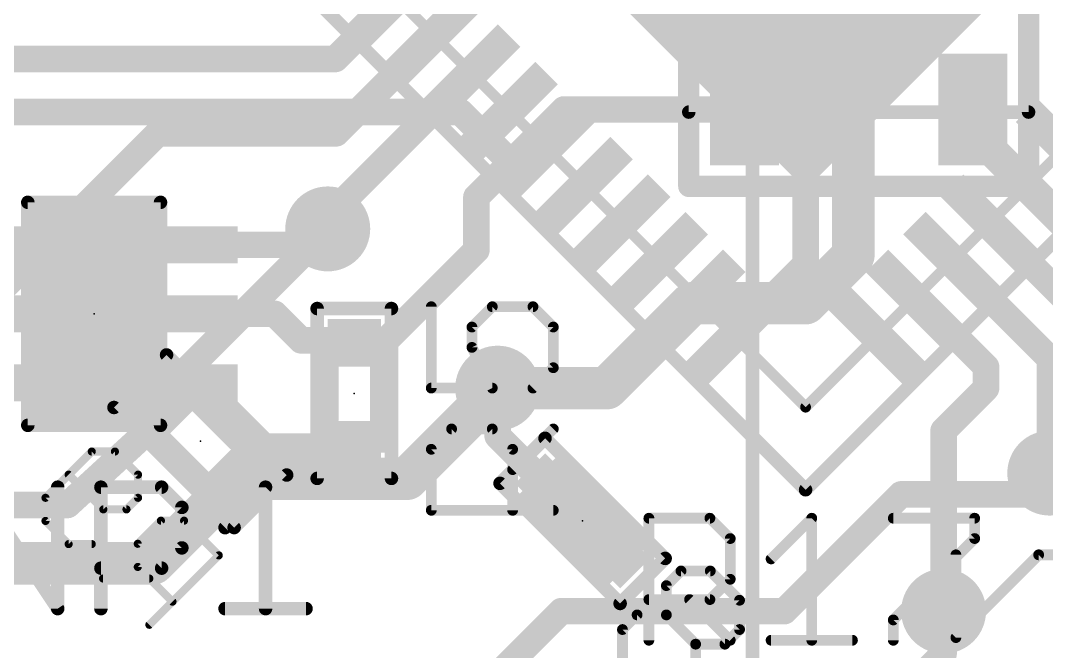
# Model space of a CAD drawing. Extents: x -10.2 to 70.2, y -5.2 to 30.2.
# Drawn here: x 33.11 to 42.77, y 3.82 to 9.76 of the extents above; entities that cross this region are included whole.
import ezdxf

# ---------------------------------------------------------------- set-up
doc = ezdxf.new("R2010")
doc.units = 0
for name, color, linetype in [('1', 22, 'CONTINUOUS'), ('16', 175, 'CONTINUOUS'), ('18', 82, 'CONTINUOUS'), ('21', 253, 'CONTINUOUS'), ('22', 253, 'CONTINUOUS'), ('23', 7, 'CONTINUOUS'), ('24', 7, 'CONTINUOUS'), ('25', 253, 'CONTINUOUS'), ('26', 253, 'CONTINUOUS'), ('39', 22, 'CONTINUOUS'), ('51', 253, 'CONTINUOUS'), ('52', 253, 'CONTINUOUS')]:
    doc.layers.add(name, color=color, linetype=linetype)

# ---------------------------------------------------------------- blocks, each defined once
blk = doc.blocks.new('RECT')
blk.add_solid([(-0.5, -0.5), (0.5, -0.5), (-0.5, 0.5), (0.5, 0.5)])
blk = doc.blocks.new('ROUNDV')
at = {"const_width": 0.5}
blk.add_lwpolyline([(0, -0.25, 1), (0, 0.25, 1), (0, -0.25)], format="xyb", dxfattribs=at)

msp = doc.modelspace()

# ---------------------------------------------------------------- linework, layer by layer
at = {"layer": '1'}
for points, const_width in [([(40.95, 10.15), (40.95, 7.55)], 0.4), ([(37.25, 8.9), (32.9, 8.9)], 0.25), ([(37.725, 8.425), (37.25, 8.9)], 0.25), ([(38.225, 8.925), (37.725, 8.425)], 0.25), ([(39.925, 8.925), (38.225, 8.925)], 0.25), ([(37.4, 8.1), (37.725, 8.425)], 0.25), ([(37.4, 7.6), (37.4, 8.1)], 0.25), ([(35.65, 7.65), (36, 7.8)], 0.25), ([(34.8, 7.65), (35.65, 7.65)], 0.25), ([(40.95, 7.55), (40.5, 7.1)], 0.4), ([(36.55, 6.75), (37.4, 7.6)], 0.25), ([(39.4284, 7.1), (38.6284, 6.3)], 0.4), ([(40.5, 7.1), (39.4284, 7.1)], 0.4), ([(35.5, 7), (34.8, 7)], 0.25), ([(35.75, 6.75), (35.5, 7)], 0.25), ([(36.25, 6.75), (35.75, 6.75)], 0.25), ([(36.25, 6.75), (36.55, 6.75)], 0.25), ([(34.8, 6.35), (33.55, 5.2)], 0.25), ([(35.4, 5.75), (34.8, 6.35)], 0.25), ([(38.6284, 6.3), (37.6, 6.3)], 0.4), ([(36.25, 5.75), (35.4, 5.75)], 0.25), ([(42.8, 5.5), (42.6, 5.3)], 0.25), ([(41.4, 5.3), (40.3, 4.2)], 0.25), ([(42.6, 5.3), (41.4, 5.3)], 0.25), ([(33.55, 5.2), (31.5, 5.2)], 0.25), ([(38.2, 4.2), (37.6, 3.6)], 0.25), ([(40.3, 4.2), (38.2, 4.2)], 0.25), ([(41.8, 3.8), (41.8, 4.2)], 0.25), ([(41.2, 3.2), (41.8, 3.8)], 0.25)]:
    msp.add_lwpolyline(points, dxfattribs=dict(at, const_width=const_width))
for points, const_width in [([(37.2942, 8.9442, 1), (37.2058, 8.8558)], 0.125), ([(37.25, 8.8375, 1), (37.25, 8.9625)], 0.125), ([(38.225, 8.9875, 1), (38.225, 8.8625)], 0.125), ([(38.2692, 8.8808, 1), (38.1808, 8.9692)], 0.125), ([(39.925, 8.8625, 1), (39.925, 8.9875)], 0.125), ([(37.6808, 8.4692, 1), (37.7692, 8.3808)], 0.125), ([(37.7692, 8.3808, 1), (37.6808, 8.4692)], 0.125), ([(37.6808, 8.3808, 1), (37.7692, 8.4692)], 0.125), ([(37.4625, 8.1, 1), (37.3375, 8.1)], 0.125), ([(37.3558, 8.1442, 1), (37.4442, 8.0558)], 0.125), ([(36.0246, 7.7426, 1), (35.9754, 7.8574)], 0.125), ([(34.8, 7.7125, 1), (34.8, 7.5875)], 0.125), ([(35.6254, 7.7074, 1), (35.6746, 7.5926)], 0.125), ([(35.65, 7.5875, 1), (35.65, 7.7125)], 0.125), ([(41.0207, 7.4793, 1), (40.8793, 7.6207)], 0.2), ([(37.3375, 7.6, 1), (37.4625, 7.6)], 0.125), ([(37.4442, 7.5558, 1), (37.3558, 7.6442)], 0.125), ([(40.85, 7.55, 1), (41.05, 7.55)], 0.2), ([(39.4284, 7.2, 1), (39.4284, 7)], 0.2), ([(39.4991, 7.0293, 1), (39.3577, 7.1707)], 0.2), ([(40.4293, 7.1707, 1), (40.5707, 7.0293)], 0.2), ([(40.5, 7, 1), (40.5, 7.2)], 0.2), ([(34.8, 7.0625, 1), (34.8, 6.9375)], 0.125), ([(35.5442, 7.0442, 1), (35.4558, 6.9558)], 0.125), ([(35.5, 6.9375, 1), (35.5, 7.0625)], 0.125), ([(35.75, 6.8125, 1), (35.75, 6.6875)], 0.125), ([(36.25, 6.8125, 1), (36.25, 6.6875)], 0.125), ([(36.25, 6.6875, 1), (36.25, 6.8125)], 0.125), ([(36.55, 6.6875, 1), (36.55, 6.8125)], 0.125), ([(35.7058, 6.7058, 1), (35.7942, 6.7942)], 0.125), ([(36.5058, 6.7942, 1), (36.5942, 6.7058)], 0.125), ([(34.8442, 6.3942, 1), (34.7558, 6.3058)], 0.125), ([(34.8423, 6.304, 1), (34.7577, 6.396)], 0.125), ([(37.6, 6.4, 1), (37.6, 6.2)], 0.2), ([(38.6284, 6.2, 1), (38.6284, 6.4)], 0.2), ([(38.5577, 6.3707, 1), (38.6991, 6.2293)], 0.2), ([(35.4, 5.8125, 1), (35.4, 5.6875)], 0.125), ([(35.3558, 5.7058, 1), (35.4442, 5.7942)], 0.125), ([(36.25, 5.6875, 1), (36.25, 5.8125)], 0.125), ([(42.8442, 5.4558, 1), (42.7558, 5.5442)], 0.125), ([(41.4, 5.3625, 1), (41.4, 5.2375)], 0.125), ([(41.4442, 5.2558, 1), (41.3558, 5.3442)], 0.125), ([(42.6, 5.2375, 1), (42.6, 5.3625)], 0.125), ([(33.55, 5.1375, 1), (33.55, 5.2625)], 0.125), ([(42.5558, 5.3442, 1), (42.6442, 5.2558)], 0.125), ([(33.5077, 5.246, 1), (33.5923, 5.154)], 0.125), ([(38.2, 4.2625, 1), (38.2, 4.1375)], 0.125), ([(38.2442, 4.1558, 1), (38.1558, 4.2442)], 0.125), ([(40.2558, 4.2442, 1), (40.3442, 4.1558)], 0.125), ([(40.3, 4.1375, 1), (40.3, 4.2625)], 0.125), ([(41.8625, 4.2, 1), (41.7375, 4.2)], 0.125), ([(41.8442, 3.7558, 1), (41.7558, 3.8442)], 0.125), ([(41.7375, 3.8, 1), (41.8625, 3.8)], 0.125)]:
    msp.add_lwpolyline(points, format="xyb", dxfattribs=dict(at, const_width=const_width))
at = {"layer": '16'}
for points, const_width in [([(40.5, 7.4645), (40.5, 11.4)], 0.25), ([(36.6109, 9.9393), (36.0716, 9.4)], 0.25), ([(36.0787, 8.7), (36.9645, 9.5858)], 0.25), ([(36.0716, 9.4), (30.1, 9.4)], 0.25), ([(36, 7.9142), (37.318, 9.2322)], 0.25), ([(31.3, 5.6), (34.4, 8.7)], 0.25), ([(34.4, 8.7), (36.0787, 8.7)], 0.25), ([(36, 7.8), (36, 7.9142)], 0.25), ([(34.4464, 6.2464), (36, 7.8)], 0.25), ([(43.85, 6.2358), (42.2678, 7.818)], 0.25), ([(39.7929, 6.7574), (40.5, 7.4645)], 0.25), ([(41.9142, 7.4645), (42.8, 6.5787)], 0.25), ([(39.4393, 7.1109), (38.6284, 6.3)], 0.25), ([(41.5891, 7.1109), (41.5607, 7.1109)], 0.25), ([(42.2, 6.5), (41.5891, 7.1109)], 0.25), ([(42.8, 6.5787), (42.8, 5.5)], 0.25), ([(42.2, 6.5), (42.2, 6.3)], 0.25), ([(37.6, 6.3), (36.7464, 5.4464)], 0.4), ([(38.6284, 6.3), (37.6, 6.3)], 0.25), ([(37.6, 5.85), (37.6, 6.3)], 0.25), ([(42.2, 6.3), (41.8, 5.9)], 0.25), ([(34.4464, 6.1536), (34.4464, 6.2464)], 0.25), ([(41.8, 5.9), (41.8, 4.2)], 0.25), ([(38.0818, 5.3682), (37.6, 5.85)], 0.25), ([(35.1536, 5.4464), (34.3571, 4.65)], 0.4), ([(36.7464, 5.4464), (35.1536, 5.4464)], 0.4), ([(34.3571, 4.65), (29.5, 4.65)], 0.4)]:
    msp.add_lwpolyline(points, dxfattribs=dict(at, const_width=const_width))
for points, const_width in [([(37.0087, 9.5416, 1), (36.9203, 9.63)], 0.125), ([(36.0274, 9.4442, 1), (36.1158, 9.3558)], 0.125), ([(36.0716, 9.3375, 1), (36.0716, 9.4625)], 0.125), ([(37.3622, 9.188, 1), (37.2738, 9.2764)], 0.125), ([(34.4, 8.7625, 1), (34.4, 8.6375)], 0.125), ([(34.4442, 8.6558, 1), (34.3558, 8.7442)], 0.125), ([(36.0345, 8.7442, 1), (36.1229, 8.6558)], 0.125), ([(36.0787, 8.6375, 1), (36.0787, 8.7625)], 0.125), ([(36.0625, 7.9142, 1), (35.9375, 7.9142)], 0.125), ([(35.9558, 7.9584, 1), (36.0442, 7.87)], 0.125), ([(36.0442, 7.7558, 1), (35.9558, 7.8442)], 0.125), ([(42.312, 7.8622, 1), (42.2236, 7.7738)], 0.125), ([(35.9375, 7.8, 1), (36.0625, 7.8)], 0.125), ([(40.5442, 7.4203, 1), (40.4558, 7.5087)], 0.125), ([(41.9584, 7.5087, 1), (41.87, 7.4203)], 0.125), ([(40.4375, 7.4645, 1), (40.5625, 7.4645)], 0.125), ([(39.4835, 7.0667, 1), (39.3951, 7.1551)], 0.125), ([(41.5607, 7.1734, 1), (41.5607, 7.0484)], 0.125), ([(41.6333, 7.1551, 1), (41.5449, 7.0667)], 0.125), ([(41.5891, 7.0484, 1), (41.5891, 7.1734)], 0.125), ([(39.7487, 6.8016, 1), (39.8371, 6.7132)], 0.125), ([(42.8625, 6.5787, 1), (42.7375, 6.5787)], 0.125), ([(42.7558, 6.5345, 1), (42.8442, 6.6229)], 0.125), ([(42.2625, 6.5, 1), (42.1375, 6.5)], 0.125), ([(42.1558, 6.4558, 1), (42.2442, 6.5442)], 0.125), ([(37.6707, 6.2293, 1), (37.5293, 6.3707)], 0.2), ([(37.6, 6.3625, 1), (37.6, 6.2375)], 0.125), ([(37.6625, 6.3, 1), (37.5375, 6.3)], 0.125), ([(38.5842, 6.3442, 1), (38.6726, 6.2558)], 0.125), ([(38.6284, 6.2375, 1), (38.6284, 6.3625)], 0.125), ([(42.2442, 6.2558, 1), (42.1558, 6.3442)], 0.125), ([(34.5089, 6.2464, 1), (34.3839, 6.2464)], 0.125), ([(34.4023, 6.2906, 1), (34.4906, 6.2023)], 0.125), ([(42.1375, 6.3, 1), (42.2625, 6.3)], 0.125), ([(34.3839, 6.1536, 1), (34.5089, 6.1536)], 0.125), ([(41.8625, 5.9, 1), (41.7375, 5.9)], 0.125), ([(41.7558, 5.9442, 1), (41.8442, 5.8558)], 0.125), ([(37.6442, 5.8942, 1), (37.5558, 5.8058)], 0.125), ([(37.5375, 5.85, 1), (37.6625, 5.85)], 0.125), ([(35.1536, 5.5464, 1), (35.1536, 5.3464)], 0.2), ([(35.2243, 5.3757, 1), (35.0828, 5.5172)], 0.2), ([(36.6757, 5.5172, 1), (36.8172, 5.3757)], 0.2), ([(36.7464, 5.3464, 1), (36.7464, 5.5464)], 0.2), ([(42.7375, 5.5, 1), (42.8625, 5.5)], 0.125), ([(38.0376, 5.324, 1), (38.126, 5.4124)], 0.125), ([(34.3571, 4.55, 1), (34.3571, 4.75)], 0.2), ([(34.2864, 4.7207, 1), (34.4278, 4.5793)], 0.2), ([(41.7375, 4.2, 1), (41.8625, 4.2)], 0.125)]:
    msp.add_lwpolyline(points, format="xyb", dxfattribs=dict(at, const_width=const_width))
at = {"layer": '21'}
for points, const_width in [([(39.4, 8.2), (39.4, 13.8)], 0.2), ([(42.6, 13.8), (42.6, 8.2)], 0.2), ([(42.6, 8.2), (39.4, 8.2)], 0.2), ([(33.175, 5.95), (33.175, 8.05)], 0.127), ([(33.175, 8.05), (34.425, 8.05)], 0.127), ([(34.425, 8.05), (34.425, 5.95)], 0.127), ([(35.9, 5.45), (35.9, 7.05)], 0.127), ([(35.9, 7.05), (36.6, 7.05)], 0.127), ([(36.6, 7.05), (36.6, 5.45)], 0.127), ([(34.425, 5.95), (33.175, 5.95)], 0.127), ([(36.6, 5.45), (35.9, 5.45)], 0.127)]:
    msp.add_lwpolyline(points, dxfattribs=dict(at, const_width=const_width))
for points, const_width in [([(39.4, 8.25, 1), (39.4, 8.15)], 0.1), ([(39.35, 8.2, 1), (39.45, 8.2)], 0.1), ([(42.55, 8.2, 1), (42.65, 8.2)], 0.1), ([(42.6, 8.15, 1), (42.6, 8.25)], 0.1), ([(33.2068, 8.05, 1), (33.1433, 8.05)], 0.0635), ([(33.175, 8.0818, 1), (33.175, 8.0183)], 0.0635), ([(34.4568, 8.05, 1), (34.3933, 8.05)], 0.0635), ([(34.425, 8.0183, 1), (34.425, 8.0818)], 0.0635), ([(35.9318, 7.05, 1), (35.8682, 7.05)], 0.0635), ([(35.9, 7.0818, 1), (35.9, 7.0183)], 0.0635), ([(36.6318, 7.05, 1), (36.5682, 7.05)], 0.0635), ([(36.6, 7.0183, 1), (36.6, 7.0818)], 0.0635), ([(33.175, 5.9817, 1), (33.175, 5.9183)], 0.0635), ([(34.425, 5.9183, 1), (34.425, 5.9817)], 0.0635), ([(33.1433, 5.95, 1), (33.2068, 5.95)], 0.0635), ([(34.3933, 5.95, 1), (34.4568, 5.95)], 0.0635), ([(35.9, 5.4817, 1), (35.9, 5.4183)], 0.0635), ([(36.6, 5.4183, 1), (36.6, 5.4817)], 0.0635), ([(35.8682, 5.45, 1), (35.9318, 5.45)], 0.0635), ([(36.5682, 5.45, 1), (36.6318, 5.45)], 0.0635)]:
    msp.add_lwpolyline(points, format="xyb", dxfattribs=dict(at, const_width=const_width))
at = {"layer": '22', "const_width": 0.127}
for points in [[(40, 0.27), (40, 12.27)], [(34.8431, 11), (40.5, 5.3431)], [(40.5, 5.3431), (46.1569, 11)], [(34.4818, 6.6132), (33.9868, 6.1182)], [(35.6132, 5.4818), (34.4818, 6.6132)], [(33.9868, 6.1182), (35.1182, 4.9868)], [(38.0464, 5.8278), (37.6222, 5.4036)], [(39.1778, 4.6964), (38.0464, 5.8278)], [(35.1182, 4.9868), (35.6132, 5.4818)], [(37.6222, 5.4036), (38.7536, 4.2722)], [(38.7536, 4.2722), (39.1778, 4.6964)]]:
    msp.add_lwpolyline(points, dxfattribs=at)
at = {"layer": '22', "const_width": 0.0635}
for points in [[(34.5043, 6.6356, 1), (34.4594, 6.5907)], [(34.5043, 6.5907, 1), (34.4594, 6.6356)], [(34.0093, 6.1406, 1), (33.9644, 6.0957)], [(33.9644, 6.1406, 1), (34.0093, 6.0957)], [(38.0689, 5.8503, 1), (38.024, 5.8054)], [(38.0689, 5.8054, 1), (38.024, 5.8503)], [(35.6356, 5.4593, 1), (35.5907, 5.5043)], [(35.5907, 5.4593, 1), (35.6356, 5.5043)], [(37.6446, 5.426, 1), (37.5997, 5.3811)], [(37.5997, 5.426, 1), (37.6446, 5.3811)], [(40.4775, 5.3656, 1), (40.5225, 5.3207)], [(40.4775, 5.3207, 1), (40.5225, 5.3656)], [(35.0957, 5.0093, 1), (35.1407, 4.9644)], [(35.0957, 4.9644, 1), (35.1407, 5.0093)], [(39.2003, 4.674, 1), (39.1554, 4.7189)], [(39.1554, 4.674, 1), (39.2003, 4.7189)], [(38.7311, 4.2946, 1), (38.776, 4.2497)], [(38.7311, 4.2497, 1), (38.776, 4.2946)]]:
    msp.add_lwpolyline(points, format="xyb", dxfattribs=at)
at = {"layer": '23'}
for p in [(33.8, 7), (36.25, 6.25)]:
    msp.add_point(p, dxfattribs=at)
at = {"layer": '24'}
for p in [(34.8, 5.8), (38.4, 5.05)]:
    msp.add_point(p, dxfattribs=at)
at = {"layer": '25'}
for points, const_width in [([(36.9748, 7.0671), (36.9748, 6.3008)], 0.1016), ([(37.3579, 6.8755), (37.5495, 7.0671)], 0.1016), ([(37.5495, 7.0671), (37.9326, 7.0671)], 0.1016), ([(37.9326, 7.0671), (38.1242, 6.8755)], 0.1016), ([(37.3579, 6.6839), (37.3579, 6.8755)], 0.1016), ([(38.1242, 6.8755), (38.1242, 6.4924)], 0.1016), ([(37.5495, 6.3008), (37.3579, 6.6839)], 0.1016), ([(38.1242, 6.4924), (37.9326, 6.3008)], 0.1016), ([(36.9748, 6.3008), (37.5495, 6.3008)], 0.1016), ([(36.9748, 5.7245), (37.1664, 5.9161)], 0.1016), ([(37.1664, 5.9161), (37.5495, 5.9161)], 0.1016), ([(37.5495, 5.9161), (37.7411, 5.7245)], 0.1016), ([(37.7411, 5.5329), (38.1242, 5.9161)], 0.1016), ([(36.9748, 5.1498), (36.9748, 5.7245)], 0.1016), ([(37.7411, 5.7245), (37.7411, 5.1498)], 0.1016), ([(32.6941, 5.3675), (33.4567, 4.2235)], 0.127), ([(33.4567, 4.2235), (33.4567, 5.3675)], 0.127), ([(33.8635, 4.2235), (33.8635, 5.3675)], 0.127), ([(33.8635, 5.3675), (34.4355, 5.3675)], 0.127), ([(34.4355, 5.3675), (34.6261, 5.1768)], 0.127), ([(35.0329, 4.9862), (35.4142, 5.3675)], 0.127), ([(35.4142, 5.3675), (35.4142, 4.2235)], 0.127), ([(34.6261, 5.1768), (34.6261, 4.7955)], 0.127), ([(38.1242, 5.1498), (36.9748, 5.1498)], 0.1016), ([(39.0243, 3.9258), (39.0243, 5.0752)], 0.1016), ([(39.0243, 5.0752), (39.599, 5.0752)], 0.1016), ([(39.599, 5.0752), (39.7906, 4.8836)], 0.1016), ([(40.1753, 4.6921), (40.5584, 5.0752)], 0.1016), ([(40.5584, 5.0752), (40.5584, 3.9258)], 0.1016), ([(41.3263, 5.0752), (42.0925, 5.0752)], 0.1016), ([(42.0925, 5.0752), (42.0925, 4.8836)], 0.1016), ([(39.7906, 4.8836), (39.7906, 4.5005)], 0.1016), ([(42.0925, 4.8836), (41.3263, 4.1174)], 0.1016), ([(34.6261, 4.7955), (34.4355, 4.6048)], 0.127), ([(34.4355, 4.6048), (33.8635, 4.6048)], 0.127), ([(39.7906, 4.5005), (39.599, 4.3089)], 0.1016), ([(39.599, 4.3089), (39.0243, 4.3089)], 0.1016), ([(39.4075, 4.3089), (39.7906, 3.9258)], 0.1016), ([(35.0329, 4.2235), (35.7955, 4.2235)], 0.127), ([(41.3263, 4.1174), (41.3263, 3.9258)], 0.1016), ([(40.1753, 3.9258), (40.9416, 3.9258)], 0.1016)]:
    msp.add_lwpolyline(points, dxfattribs=dict(at, const_width=const_width))
for points, const_width in [([(37.0002, 7.0671, 1), (36.9494, 7.0671)], 0.0508), ([(37.5495, 7.0925, 1), (37.5495, 7.0416)], 0.0508), ([(37.5675, 7.0491, 1), (37.5315, 7.085)], 0.0508), ([(37.9506, 7.085, 1), (37.9147, 7.0491)], 0.0508), ([(37.9326, 7.0416, 1), (37.9326, 7.0925)], 0.0508), ([(37.3833, 6.8755, 1), (37.3325, 6.8755)], 0.0508), ([(37.34, 6.8934, 1), (37.3759, 6.8575)], 0.0508), ([(38.1496, 6.8755, 1), (38.0988, 6.8755)], 0.0508), ([(38.1062, 6.8575, 1), (38.1422, 6.8934)], 0.0508), ([(37.3807, 6.6953, 1), (37.3352, 6.6726)], 0.0508), ([(37.3325, 6.6839, 1), (37.3833, 6.6839)], 0.0508), ([(38.0988, 6.4924, 1), (38.1496, 6.4924)], 0.0508), ([(38.1422, 6.4744, 1), (38.1062, 6.5103)], 0.0508), ([(36.9748, 6.3262, 1), (36.9748, 6.2754)], 0.0508), ([(36.9494, 6.3008, 1), (37.0002, 6.3008)], 0.0508), ([(37.5268, 6.2894, 1), (37.5722, 6.3122)], 0.0508), ([(37.5495, 6.2754, 1), (37.5495, 6.3262)], 0.0508), ([(37.9147, 6.3188, 1), (37.9506, 6.2828)], 0.0508), ([(37.1664, 5.9415, 1), (37.1664, 5.8907)], 0.0508), ([(37.1843, 5.8981, 1), (37.1484, 5.934)], 0.0508), ([(37.5675, 5.934, 1), (37.5315, 5.8981)], 0.0508), ([(37.5495, 5.8907, 1), (37.5495, 5.9415)], 0.0508), ([(38.1422, 5.8981, 1), (38.1062, 5.934)], 0.0508), ([(37.0002, 5.7245, 1), (36.9494, 5.7245)], 0.0508), ([(36.9569, 5.7425, 1), (36.9928, 5.7065)], 0.0508), ([(37.7665, 5.7245, 1), (37.7157, 5.7245)], 0.0508), ([(37.7231, 5.7065, 1), (37.759, 5.7425)], 0.0508), ([(37.7231, 5.5509, 1), (37.759, 5.515)], 0.0508), ([(33.4885, 5.3675, 1), (33.425, 5.3675)], 0.0635), ([(33.8952, 5.3675, 1), (33.8317, 5.3675)], 0.0635), ([(33.8635, 5.3992, 1), (33.8635, 5.3357)], 0.0635), ([(34.4579, 5.3899, 1), (34.413, 5.345)], 0.0635), ([(34.4355, 5.3357, 1), (34.4355, 5.3992)], 0.0635), ([(35.446, 5.3675, 1), (35.3825, 5.3675)], 0.0635), ([(35.4367, 5.345, 1), (35.3918, 5.3899)], 0.0635), ([(34.6579, 5.1768, 1), (34.5944, 5.1768)], 0.0635), ([(34.6037, 5.1544, 1), (34.6486, 5.1993)], 0.0635), ([(36.9748, 5.1752, 1), (36.9748, 5.1244)], 0.0508), ([(36.9494, 5.1498, 1), (37.0002, 5.1498)], 0.0508), ([(37.7157, 5.1498, 1), (37.7665, 5.1498)], 0.0508), ([(38.1242, 5.1244, 1), (38.1242, 5.1752)], 0.0508), ([(39.0497, 5.0752, 1), (38.9989, 5.0752)], 0.0508), ([(39.0243, 5.1006, 1), (39.0243, 5.0498)], 0.0508), ([(39.617, 5.0931, 1), (39.5811, 5.0572)], 0.0508), ([(39.599, 5.0498, 1), (39.599, 5.1006)], 0.0508), ([(40.5838, 5.0752, 1), (40.533, 5.0752)], 0.0508), ([(40.5764, 5.0572, 1), (40.5405, 5.0931)], 0.0508), ([(41.3263, 5.1006, 1), (41.3263, 5.0498)], 0.0508), ([(42.1179, 5.0752, 1), (42.0671, 5.0752)], 0.0508), ([(42.0925, 5.0498, 1), (42.0925, 5.1006)], 0.0508), ([(35.0104, 5.0086, 1), (35.0553, 4.9637)], 0.0635), ([(39.816, 4.8836, 1), (39.7652, 4.8836)], 0.0508), ([(42.1105, 4.8657, 1), (42.0746, 4.9016)], 0.0508), ([(34.6486, 4.773, 1), (34.6037, 4.8179)], 0.0635), ([(39.7726, 4.8657, 1), (39.8085, 4.9016)], 0.0508), ([(42.0671, 4.8836, 1), (42.1179, 4.8836)], 0.0508), ([(34.5944, 4.7955, 1), (34.6579, 4.7955)], 0.0635), ([(40.1573, 4.71, 1), (40.1933, 4.6741)], 0.0508), ([(33.8635, 4.6366, 1), (33.8635, 4.5731)], 0.0635), ([(34.413, 4.6273, 1), (34.4579, 4.5824)], 0.0635), ([(34.4355, 4.5731, 1), (34.4355, 4.6366)], 0.0635), ([(39.8085, 4.4825, 1), (39.7726, 4.5185)], 0.0508), ([(39.7652, 4.5005, 1), (39.816, 4.5005)], 0.0508), ([(39.0243, 4.3343, 1), (39.0243, 4.2835)], 0.0508), ([(39.4254, 4.3269, 1), (39.3895, 4.291)], 0.0508), ([(39.5811, 4.3269, 1), (39.617, 4.291)], 0.0508), ([(39.599, 4.2835, 1), (39.599, 4.3343)], 0.0508), ([(33.425, 4.2235, 1), (33.4885, 4.2235)], 0.0635), ([(33.4303, 4.2059, 1), (33.4832, 4.2411)], 0.0635), ([(33.8317, 4.2235, 1), (33.8952, 4.2235)], 0.0635), ([(35.0329, 4.2553, 1), (35.0329, 4.1918)], 0.0635), ([(35.3825, 4.2235, 1), (35.446, 4.2235)], 0.0635), ([(35.7955, 4.1918, 1), (35.7955, 4.2553)], 0.0635), ([(41.3517, 4.1174, 1), (41.3009, 4.1174)], 0.0508), ([(41.3083, 4.1353, 1), (41.3442, 4.0994)], 0.0508), ([(39.7726, 3.9078, 1), (39.8085, 3.9438)], 0.0508), ([(40.1753, 3.9512, 1), (40.1753, 3.9004)], 0.0508), ([(40.9416, 3.9004, 1), (40.9416, 3.9512)], 0.0508), ([(38.9989, 3.9258, 1), (39.0497, 3.9258)], 0.0508), ([(40.533, 3.9258, 1), (40.5838, 3.9258)], 0.0508), ([(41.3009, 3.9258, 1), (41.3517, 3.9258)], 0.0508)]:
    msp.add_lwpolyline(points, format="xyb", dxfattribs=dict(at, const_width=const_width))
at = {"layer": '26'}
for points, const_width in [([(33.3417, 5.2673), (33.7776, 5.7032)], 0.0762), ([(33.7776, 5.7032), (33.9955, 5.7032)], 0.0762), ([(33.9955, 5.7032), (34.2135, 5.4852)], 0.0762), ([(33.8866, 5.1584), (33.5597, 5.4852)], 0.0762), ([(34.2135, 5.4852), (34.2135, 5.2673)], 0.0762), ([(33.3417, 5.0494), (33.3417, 5.2673)], 0.0762), ([(34.2135, 5.2673), (34.1045, 5.1584)], 0.0762), ([(34.1045, 5.1584), (33.8866, 5.1584)], 0.0762), ([(33.5597, 4.8315), (33.3417, 5.0494)], 0.0762), ([(34.4287, 5.0521), (34.2108, 4.8342)], 0.0762), ([(34.6466, 5.0521), (34.4287, 5.0521)], 0.0762), ([(34.9735, 4.7252), (34.6466, 5.0521)], 0.0762), ([(33.7776, 4.8315), (33.5597, 4.8315)], 0.0762), ([(34.2108, 4.8342), (34.2108, 4.6162)], 0.0762), ([(34.3197, 4.0714), (34.9735, 4.7252)], 0.0762), ([(41.9158, 4.7304), (41.9158, 3.9508)], 0.1016), ([(41.9158, 3.9508), (42.6954, 4.7304)], 0.1016), ([(42.6954, 4.7304), (42.8903, 4.7304)], 0.1016), ([(34.2108, 4.6162), (34.5377, 4.2893)], 0.0762), ([(34.3197, 4.5073), (33.8839, 4.5073)], 0.0762), ([(39.3268, 4.5781), (39.189, 4.4402)], 0.1016), ([(39.6025, 4.5781), (39.3268, 4.5781)], 0.1016), ([(39.8781, 4.3024), (39.6025, 4.5781)], 0.1016), ([(39.189, 4.4402), (39.189, 4.1646)], 0.1016), ([(39.8781, 4.0268), (39.8781, 4.3024)], 0.1016), ([(38.9134, 4.1646), (38.7756, 4.0268)], 0.1016), ([(39.189, 4.1646), (38.9134, 4.1646)], 0.1016), ([(39.4647, 3.889), (39.189, 4.1646)], 0.1016), ([(38.7756, 4.0268), (38.7756, 3.7512)], 0.1016), ([(39.7403, 3.889), (39.8781, 4.0268)], 0.1016), ([(39.4647, 3.6134), (39.4647, 3.889)], 0.1016), ([(39.4647, 3.889), (39.7403, 3.889)], 0.1016)]:
    msp.add_lwpolyline(points, dxfattribs=dict(at, const_width=const_width))
for points, const_width in [([(33.7776, 5.7222, 1), (33.7776, 5.6841)], 0.0381), ([(33.7911, 5.6897, 1), (33.7641, 5.7166)], 0.0381), ([(34.009, 5.7166, 1), (33.9821, 5.6897)], 0.0381), ([(33.9955, 5.6841, 1), (33.9955, 5.7222)], 0.0381), ([(33.5731, 5.4987, 1), (33.5462, 5.4718)], 0.0381), ([(34.2325, 5.4852, 1), (34.1944, 5.4852)], 0.0381), ([(34.2, 5.4718, 1), (34.2269, 5.4987)], 0.0381), ([(33.3608, 5.2673, 1), (33.3227, 5.2673)], 0.0381), ([(33.3283, 5.2808, 1), (33.3552, 5.2538)], 0.0381), ([(34.1944, 5.2673, 1), (34.2325, 5.2673)], 0.0381), ([(34.2269, 5.2538, 1), (34.2, 5.2808)], 0.0381), ([(33.8866, 5.1774, 1), (33.8866, 5.1393)], 0.0381), ([(33.8731, 5.1449, 1), (33.9, 5.1718)], 0.0381), ([(34.091, 5.1718, 1), (34.118, 5.1449)], 0.0381), ([(34.1045, 5.1393, 1), (34.1045, 5.1774)], 0.0381), ([(33.3552, 5.0629, 1), (33.3283, 5.0359)], 0.0381), ([(33.3227, 5.0494, 1), (33.3608, 5.0494)], 0.0381), ([(34.4287, 5.0711, 1), (34.4287, 5.033)], 0.0381), ([(34.4422, 5.0386, 1), (34.4152, 5.0656)], 0.0381), ([(34.6601, 5.0656, 1), (34.6332, 5.0386)], 0.0381), ([(34.6466, 5.033, 1), (34.6466, 5.0711)], 0.0381), ([(33.5597, 4.8505, 1), (33.5597, 4.8124)], 0.0381), ([(33.5462, 4.818, 1), (33.5731, 4.8449)], 0.0381), ([(33.7776, 4.8124, 1), (33.7776, 4.8505)], 0.0381), ([(34.2298, 4.8342, 1), (34.1917, 4.8342)], 0.0381), ([(34.1973, 4.8476, 1), (34.2242, 4.8207)], 0.0381), ([(34.987, 4.7117, 1), (34.96, 4.7387)], 0.0381), ([(34.96, 4.7117, 1), (34.987, 4.7387)], 0.0381), ([(41.9412, 4.7304, 1), (41.8904, 4.7304)], 0.0508), ([(42.6954, 4.7558, 1), (42.6954, 4.705)], 0.0508), ([(42.7134, 4.7124, 1), (42.6774, 4.7484)], 0.0508), ([(34.2242, 4.6297, 1), (34.1973, 4.6028)], 0.0381), ([(33.8839, 4.5263, 1), (33.8839, 4.4882)], 0.0381), ([(34.1917, 4.6162, 1), (34.2298, 4.6162)], 0.0381), ([(34.3197, 4.4882, 1), (34.3197, 4.5263)], 0.0381), ([(39.3268, 4.6035, 1), (39.3268, 4.5527)], 0.0508), ([(39.3448, 4.5601, 1), (39.3089, 4.596)], 0.0508), ([(39.6204, 4.596, 1), (39.5845, 4.5601)], 0.0508), ([(39.6025, 4.5527, 1), (39.6025, 4.6035)], 0.0508), ([(39.2144, 4.4402, 1), (39.1636, 4.4402)], 0.0508), ([(39.1711, 4.4582, 1), (39.207, 4.4223)], 0.0508), ([(39.9035, 4.3024, 1), (39.8527, 4.3024)], 0.0508), ([(34.5242, 4.2759, 1), (34.5511, 4.3028)], 0.0381), ([(39.8601, 4.2845, 1), (39.8961, 4.3204)], 0.0508), ([(38.9134, 4.19, 1), (38.9134, 4.1392)], 0.0508), ([(38.9314, 4.1467, 1), (38.8954, 4.1826)], 0.0508), ([(39.1636, 4.1646, 1), (39.2144, 4.1646)], 0.0508), ([(39.207, 4.1826, 1), (39.1711, 4.1467)], 0.0508), ([(39.189, 4.1392, 1), (39.189, 4.19)], 0.0508), ([(34.3063, 4.0849, 1), (34.3332, 4.0579)], 0.0381), ([(38.7576, 4.0448, 1), (38.7935, 4.0088)], 0.0508), ([(38.801, 4.0268, 1), (38.7502, 4.0268)], 0.0508), ([(39.8961, 4.0088, 1), (39.8601, 4.0448)], 0.0508), ([(39.8527, 4.0268, 1), (39.9035, 4.0268)], 0.0508), ([(41.8978, 3.9688, 1), (41.9338, 3.9328)], 0.0508), ([(41.8904, 3.9508, 1), (41.9412, 3.9508)], 0.0508), ([(39.4901, 3.889, 1), (39.4393, 3.889)], 0.0508), ([(39.4647, 3.9144, 1), (39.4647, 3.8636)], 0.0508), ([(39.4467, 3.871, 1), (39.4826, 3.9069)], 0.0508), ([(39.7223, 3.9069, 1), (39.7582, 3.871)], 0.0508), ([(39.7403, 3.8636, 1), (39.7403, 3.9144)], 0.0508)]:
    msp.add_lwpolyline(points, format="xyb", dxfattribs=dict(at, const_width=const_width))
at = {"layer": '51'}
for points, const_width in [([(39.4, 8.9), (39.4, 13.1)], 0.127), ([(42.6, 13.1), (42.6, 8.9)], 0.127), ([(42.6, 8.9), (39.4, 8.9)], 0.127), ([(36.026, 6.005), (36.026, 6.495)], 0.1524), ([(36.474, 6.495), (36.474, 6.005)], 0.1524)]:
    msp.add_lwpolyline(points, dxfattribs=dict(at, const_width=const_width))
for points, const_width in [([(39.4, 8.9318, 1), (39.4, 8.8682)], 0.0635), ([(39.3682, 8.9, 1), (39.4318, 8.9)], 0.0635), ([(42.5682, 8.9, 1), (42.6318, 8.9)], 0.0635), ([(42.6, 8.8682, 1), (42.6, 8.9318)], 0.0635), ([(36.0641, 6.495, 1), (35.9879, 6.495)], 0.0762), ([(36.5121, 6.495, 1), (36.4359, 6.495)], 0.0762), ([(35.9879, 6.005, 1), (36.0641, 6.005)], 0.0762), ([(36.4359, 6.005, 1), (36.5121, 6.005)], 0.0762)]:
    msp.add_lwpolyline(points, format="xyb", dxfattribs=dict(at, const_width=const_width))
at = {"layer": '52'}
for points, const_width in [([(35.621, 11), (40.5, 6.121)], 0.1016), ([(40.5, 6.121), (45.379, 11)], 0.1016), ([(35.1316, 5.7852), (34.7852, 6.1316)], 0.1524), ([(34.4684, 5.8148), (34.8148, 5.4684)], 0.1524)]:
    msp.add_lwpolyline(points, dxfattribs=dict(at, const_width=const_width))
for points, const_width in [([(34.8121, 6.1586, 1), (34.7582, 6.1047)], 0.0762), ([(40.482, 6.1389, 1), (40.518, 6.103)], 0.0508), ([(40.482, 6.103, 1), (40.518, 6.1389)], 0.0508), ([(34.4953, 5.8418, 1), (34.4414, 5.7879)], 0.0762), ([(35.1047, 5.7582, 1), (35.1586, 5.8121)], 0.0762), ([(34.7879, 5.4414, 1), (34.8418, 5.4953)], 0.0762)]:
    msp.add_lwpolyline(points, format="xyb", dxfattribs=dict(at, const_width=const_width))

# ---------------------------------------------------------------- block references
at = {"layer": '1', "rotation": 270}
for p, xscale, yscale in [((39.925, 8.925), 1.05, 0.65), ((42.075, 8.925), 1.05, 0.65), ((36.25, 6.75), 0.4, 0.5), ((36.25, 5.75), 0.4, 0.5)]:
    msp.add_blockref('RECT', p, dxfattribs=dict(at, xscale=xscale, yscale=yscale))
at = {"layer": '1', "xscale": 0.7, "yscale": 0.35}
for p in [(32.8, 7.65), (34.8, 7.65), (32.8, 7), (34.8, 7), (32.8, 6.35), (34.8, 6.35)]:
    msp.add_blockref('RECT', p, dxfattribs=at)
at = {"layer": '16'}
for p, xscale, yscale, rotation in [((40.5, 11), 4, 4, 225), ((36.6109, 9.9393), 1.1, 0.3, 45), ((36.9645, 9.5858), 1.1, 0.3, 45), ((37.318, 9.2322), 1.1, 0.3, 45), ((37.6716, 8.8787), 1.1, 0.3, 45), ((38.0251, 8.5251), 1.1, 0.3, 45), ((42.9749, 8.5251), 1.1, 0.3, 135), ((38.3787, 8.1716), 1.1, 0.3, 45), ((42.6213, 8.1716), 1.1, 0.3, 135), ((38.7322, 7.818), 1.1, 0.3, 45), ((42.2678, 7.818), 1.1, 0.3, 135), ((39.0858, 7.4645), 1.1, 0.3, 45), ((41.9142, 7.4645), 1.1, 0.3, 135), ((39.4393, 7.1109), 1.1, 0.3, 45), ((41.5607, 7.1109), 1.1, 0.3, 135), ((39.7929, 6.7574), 1.1, 0.3, 45), ((41.2071, 6.7574), 1.1, 0.3, 135), ((34.4464, 6.1536), 0.4, 0.5, 315), ((35.1536, 5.4464), 0.4, 0.5, 315), ((38.0818, 5.3682), 0.5, 0.4, 315), ((38.7182, 4.7318), 0.5, 0.4, 315)]:
    msp.add_blockref('RECT', p, dxfattribs=dict(at, xscale=xscale, yscale=yscale, rotation=rotation))
at = {"layer": '18', "xscale": 0.8, "yscale": 0.8}
for p in [(36, 7.8), (36, 7.8), (37.6, 6.3), (37.6, 6.3), (42.8, 5.5), (42.8, 5.5), (41.8, 4.2), (41.8, 4.2)]:
    msp.add_blockref('ROUNDV', p, dxfattribs=at)
at = {"layer": '39', "xscale": 2.1, "yscale": 1.3, "rotation": 270}
msp.add_blockref('RECT', (33.8, 7), dxfattribs=at)
at = {"layer": '51', "xscale": 0.3, "yscale": 0.5999, "rotation": 270}
for p in [(36.2452, 6.654), (36.2452, 5.8412)]:
    msp.add_blockref('RECT', p, dxfattribs=at)
at = {"layer": '52', "rotation": 315}
for p, xscale, yscale in [((34.5178, 6.0891), 0.3, 0.5999), ((35.0925, 5.5144), 0.3, 0.5999), ((38.4, 5.05), 1.2, 0.6)]:
    msp.add_blockref('RECT', p, dxfattribs=dict(at, xscale=xscale, yscale=yscale))

doc.saveas('drawing.dxf')
